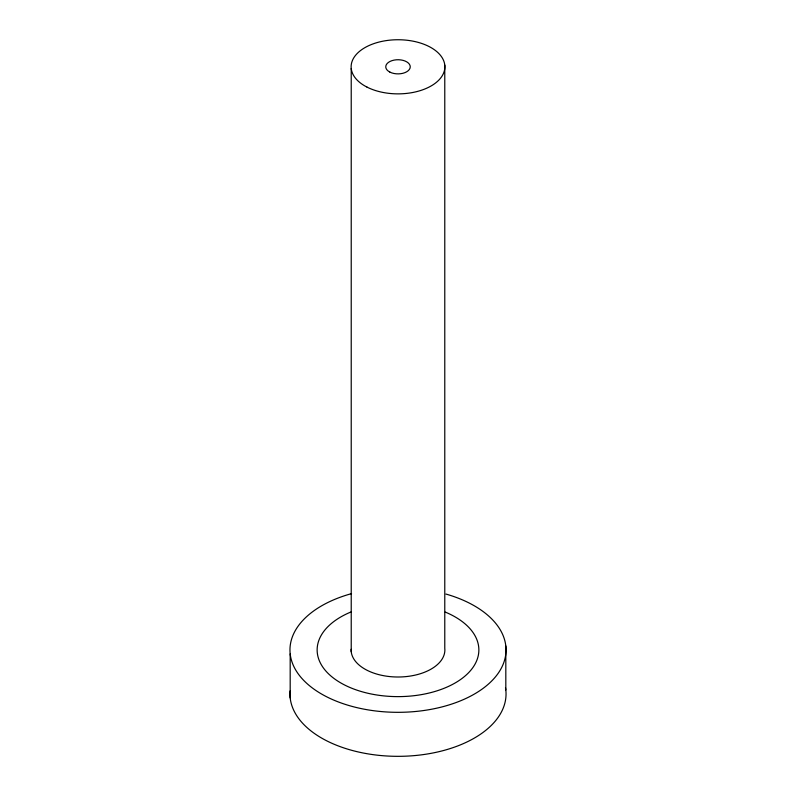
<?xml version="1.0" encoding="UTF-8"?>
<svg xmlns="http://www.w3.org/2000/svg" width="796" height="796" viewBox="0 0 796 796"><rect width="100%" height="100%" fill="white"/><g stroke="black" fill="none" stroke-linecap="round" stroke-linejoin="round"><path stroke-width="1.19" d="M505.818 645.974L505.818 689.983M444.775 65.083L444.775 648.223A46.874 27.064 0 0 1 398.945 676.998A46.874 27.064 0 0 1 351.135 649.307M351.225 68.526L351.225 651.665M290.182 653.914L290.182 697.923M445.223 612.054A80.854 46.675 0 0 1 458.138 681.147A80.854 46.675 0 0 1 337.773 681.087A80.854 46.675 0 0 1 350.897 612.005M505.49 687.674A108.037 62.377 0 0 1 400.836 756.309A108.037 62.377 0 0 1 290.092 690.938M445.949 594.055A108.037 62.377 0 0 1 481.869 689.266A108.037 62.377 0 0 1 313.087 688.51A108.037 62.377 0 0 1 351.553 593.627M367.036 87.122A46.874 27.064 0 0 0 443.959 72.138A46.874 27.064 0 0 0 383.015 41.163A46.874 27.064 0 0 0 367.036 87.122M389.911 72.118A12.248 7.074 0 0 0 410.01 68.197A12.248 7.074 0 0 0 394.08 60.108A12.248 7.074 0 0 0 389.911 72.118"/></g></svg>
